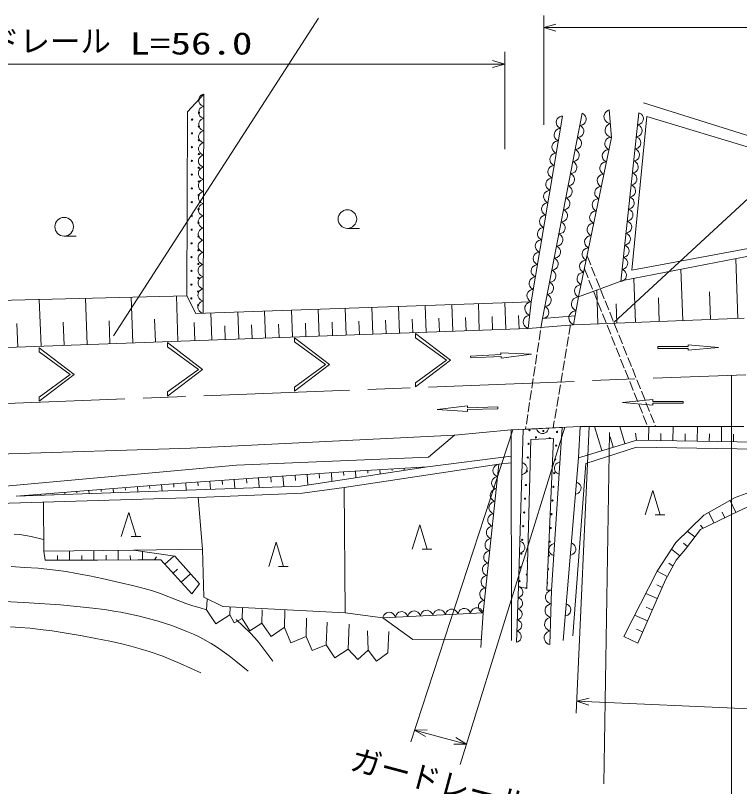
# Model space of a CAD drawing. Units: millimetres, scale not verified. Extents: x -64763 to 575237, y -104041 to 255959.
# Drawn here: x 286108 to 345677, y 137954 to 201379 of the extents above; entities that cross this region are included whole.
import ezdxf
from ezdxf.enums import TextEntityAlignment as Align

# ---------------------------------------------------------------- set-up
doc = ezdxf.new("R2010")
doc.units = ezdxf.units.MM
doc.header["$LTSCALE"] = 1000
doc.linetypes.add('CHAIN', pattern=[18.5, 12, -1.5, 3.5, -1.5])
doc.linetypes.add('USER1', pattern=[1, 0.8, -0.2])
for name, color, linetype, lineweight in [('M-BGD', 7, 'Continuous', 13), ('M-BMK-LINE', 2, 'Continuous', 13), ('M-STR-HTXT', 7, 'Continuous', 13), ('M-STR-STR1', 1, 'USER1', 13), ('M-STR-STRC', 7, 'Continuous', 13)]:
    doc.layers.add(name, color=color, linetype=linetype, lineweight=lineweight)
doc.styles.add('ＭＳ ゴシック', font='')
doc.styles.get('ＭＳ ゴシック').set_extended_font_data('MS Gothic')

# ---------------------------------------------------------------- blocks, each defined once
blk = doc.blocks.new('BUHIN2')
at = {"color": 7, "linetype": 'Continuous', "lineweight": 13}
blk.add_lwpolyline([(0, 500), (115, 460), (212, 400), (322, 305), (382, 195), (418, 78), (418, -78), (382, -195), (322, -305), (212, -402), (115, -462), (0, -500)], dxfattribs=at)
blk = doc.blocks.new('BUHIN3')
at = {"color": 7, "linetype": 'Continuous', "lineweight": 13}
blk.add_lwpolyline([(0, -500), (115, -462.5), (212.5, -402.5), (322.5, -305), (382.5, -195), (420, -77.5), (420, 77.5), (382.5, 195), (322.5, 305), (212.5, 402.5), (115, 460), (0, 500)], dxfattribs=at)
blk = doc.blocks.new('BUHIN6')
at = {"color": 7, "linetype": 'Continuous', "lineweight": 13}
blk.add_lwpolyline([(0, -2000), (2000, 0), (0, 2000)], dxfattribs=at)
blk = doc.blocks.new('BUHIN10')
at = {"color": 7, "linetype": 'Continuous', "lineweight": 13}
blk.add_line((195, -995), (995, -995), dxfattribs=at)
blk.add_lwpolyline([(-610, -995), (0, 1000), (610, -995)], dxfattribs=at)
blk = doc.blocks.new('BUHIN11')
at = {"color": 7, "linetype": 'Continuous', "lineweight": 13}
blk.add_line((0, -765), (995, -765), dxfattribs=at)
blk.add_circle((0, 0), 765, dxfattribs=at)
blk = doc.blocks.new('BUHIN13')
at = {"color": 7, "linetype": 'Continuous', "lineweight": 13}
blk.add_lwpolyline([(-288, -1000), (0, 0), (285, -1000)], dxfattribs=at)

msp = doc.modelspace()

# ---------------------------------------------------------------- linework, layer by layer
at = {"layer": 'M-BGD'}
for p, q in [((300275, 193451), (301613, 194905)), ((301613, 194905), (301541, 176888)), ((375372, 182446), (337773, 194184)), ((300211, 178328), (300275, 193451)), ((334961, 193618), (335132, 191352)), ((331112, 193105), (328540, 177830)), ((329458, 176454), (332729, 193330)), ((335895, 179508), (337397, 193372)), ((338057, 193073), (336800, 180414)), ((338057, 193073), (373062, 182494)), ((335132, 191352), (332435, 178224)), ((336800, 180414), (350414, 182962)), ((336061, 179570), (350275, 182319)), ((345545, 176450), (345360, 181368)), ((341012, 176280), (340854, 180496)), ((332435, 178224), (336061, 179570)), ((337126, 176134), (336991, 179749)), ((281935, 177847), (300211, 178328)), ((299480, 174588), (299345, 178305)), ((300211, 178328), (300942, 176867)), ((300942, 176867), (300211, 178328)), ((334024, 176018), (333921, 178775)), ((343278, 176365), (343193, 178649)), ((288215, 174177), (288075, 178008)), ((292008, 174315), (291870, 178108)), ((295763, 174452), (295626, 178207)), ((300942, 176867), (328540, 177830)), ((322083, 175413), (322003, 177602)), ((324268, 175493), (324188, 177678)), ((326450, 175572), (326371, 177754)), ((328540, 177830), (328278, 175639)), ((328540, 177830), (328278, 175639)), ((332026, 175943), (332435, 178224)), ((332435, 178224), (332026, 175943)), ((335575, 176076), (335515, 177669)), ((339069, 176207), (338996, 178165)), ((304473, 174770), (304392, 176987)), ((306686, 174851), (306606, 177065)), ((308896, 174932), (308816, 177142)), ((311103, 175012), (311022, 177219)), ((313306, 175093), (313225, 177296)), ((315505, 175173), (315425, 177372)), ((317701, 175253), (317621, 177449)), ((319894, 175333), (319814, 177525)), ((297622, 174520), (297553, 176388)), ((301541, 176888), (300942, 176867)), ((302256, 174689), (302175, 176910)), ((318797, 175293), (318757, 176390)), ((320988, 175373), (320948, 176468)), ((323175, 175453), (323135, 176546)), ((325359, 175532), (325319, 176624)), ((327541, 175612), (327502, 176704)), ((329458, 176454), (332157, 176678)), ((346063, 176470), (332026, 175943)), ((286300, 174107), (286229, 176033)), ((290112, 174246), (290042, 176152)), ((293886, 174384), (293817, 176271)), ((300868, 174639), (300814, 176123)), ((303364, 174730), (303324, 175839)), ((305580, 174811), (305539, 175918)), ((307791, 174891), (307751, 175997)), ((310000, 174972), (309959, 176076)), ((312204, 175052), (312164, 176155)), ((314405, 175133), (314365, 176233)), ((316603, 175213), (316563, 176312)), ((328278, 175639), (332026, 175943)), ((328278, 175639), (276435, 173747)), ((319029, 175215), (319029, 174871)), ((321902, 173016), (319029, 175215)), ((298621, 174466), (298621, 174123)), ((301494, 172267), (298621, 174466)), ((309074, 174866), (309074, 174522)), ((311947, 172666), (309074, 174866)), ((309074, 174522), (311609, 172666)), ((319029, 174871), (321564, 173016)), ((288067, 174042), (288067, 173699)), ((290940, 171843), (288067, 174042)), ((298621, 174123), (301156, 172267)), ((338956, 173994), (338956, 174144)), ((338956, 174144), (341456, 174144)), ((341456, 173994), (338956, 173994)), ((341456, 174144), (341456, 174294)), ((341456, 174294), (343956, 174069)), ((343956, 174069), (341456, 173844)), ((341456, 173844), (341456, 173994)), ((288067, 173699), (290602, 171843)), ((323553, 173355), (326050, 173480)), ((323560, 173205), (323553, 173355)), ((326057, 173330), (323560, 173205)), ((326050, 173480), (326042, 173630)), ((326042, 173630), (328550, 173530)), ((326065, 173180), (326057, 173330)), ((328550, 173530), (326065, 173180)), ((309074, 170811), (311609, 172666)), ((309074, 170469), (311947, 172666)), ((319029, 171160), (321564, 173016)), ((319029, 170818), (321902, 173016)), ((298621, 170412), (301156, 172267)), ((298621, 170069), (301494, 172267)), ((288067, 169987), (290602, 171843)), ((288067, 169645), (290940, 171843)), ((309074, 170811), (309074, 170469)), ((319029, 171160), (319029, 170818)), ((288067, 169987), (288067, 169645)), ((298621, 170412), (298621, 170069)), ((336040, 169551), (338540, 169776)), ((338540, 169326), (336040, 169551)), ((338540, 169776), (338540, 169626)), ((338540, 169626), (341040, 169626)), ((341040, 169476), (338540, 169476)), ((338540, 169476), (338540, 169326)), ((341040, 169626), (341040, 169476)), ((320792, 168980), (323286, 169266)), ((323297, 168816), (320792, 168980)), ((323286, 169266), (323290, 169116)), ((323290, 169116), (325789, 169177)), ((325793, 169027), (323294, 168966)), ((323294, 168966), (323297, 168816)), ((325789, 169177), (325793, 169027)), ((326875, 167285), (332573, 167570)), ((327867, 167335), (331084, 167495)), ((331084, 167495), (330194, 154110)), ((332420, 165001), (332573, 167570)), ((332573, 167570), (346028, 167570)), ((334334, 165583), (333730, 167570)), ((336241, 166163), (335813, 167570)), ((338189, 166440), (338210, 167570)), ((340195, 166402), (340217, 167570)), ((342186, 166365), (342209, 167570)), ((344178, 166327), (344201, 167570)), ((300499, 165795), (322232, 166869)), ((320100, 165034), (322232, 166869)), ((322232, 166869), (326875, 167285)), ((326875, 167285), (326911, 149980)), ((327489, 154406), (327867, 167335)), ((337194, 166453), (337103, 167011)), ((339192, 166421), (339203, 166995)), ((341191, 166383), (341202, 166977)), ((343182, 166346), (343193, 166958)), ((345174, 166308), (345185, 166937)), ((328503, 166495), (328165, 154237)), ((330363, 166579), (328503, 166495)), ((329813, 154110), (330363, 166579)), ((337212, 166458), (332420, 165001)), ((335287, 165873), (335029, 166721)), ((365732, 165921), (337212, 166458)), ((257024, 164405), (300499, 165795)), ((337189, 165866), (333041, 164519)), ((365044, 165382), (337189, 165866)), ((304288, 164391), (320100, 165034)), ((320005, 164260), (326879, 165123)), ((331154, 149979), (332420, 165001)), ((276440, 161868), (304288, 164391)), ((325882, 164466), (313150, 162541)), ((325882, 164466), (324572, 152250)), ((325882, 164466), (326881, 164586)), ((333041, 164519), (331948, 150350)), ((299758, 162907), (313100, 163840)), ((320005, 164260), (309555, 162674)), ((311104, 163701), (311131, 163309)), ((312097, 163770), (312146, 163067)), ((313090, 163840), (313111, 163528)), ((313100, 163840), (320005, 164260)), ((314083, 163900), (314116, 163366)), ((315084, 163961), (315098, 163739)), ((316085, 164022), (316106, 163668)), ((317079, 164082), (317087, 163950)), ((318073, 164143), (318083, 163969)), ((319071, 164203), (319073, 164161)), ((302107, 163072), (302153, 162404)), ((303108, 163142), (303133, 162791)), ((304110, 163212), (304161, 162477)), ((305111, 163282), (305137, 162898)), ((306111, 163352), (306167, 162550)), ((307113, 163422), (307142, 163004)), ((308114, 163492), (308175, 162624)), ((309113, 163561), (309143, 163129)), ((310111, 163631), (310171, 162768)), ((286182, 161834), (299758, 162907)), ((309555, 162674), (286182, 161834)), ((293151, 162385), (293164, 162231)), ((294151, 162464), (294179, 162113)), ((295145, 162543), (295160, 162346)), ((296138, 162621), (296172, 162185)), ((297134, 162700), (297153, 162461)), ((298131, 162779), (298172, 162258)), ((299126, 162857), (299147, 162576)), ((300121, 162933), (300163, 162331)), ((301114, 163002), (301136, 162685)), ((313150, 162541), (309724, 162076)), ((313228, 152233), (313150, 162541)), ((345326, 161718), (347693, 162606)), ((301137, 161741), (283142, 161203)), ((288176, 161992), (288184, 161894)), ((289169, 162070), (289175, 162000)), ((290163, 162149), (290177, 161967)), ((291157, 162228), (291166, 162115)), ((292151, 162306), (292172, 162039)), ((309724, 162076), (301137, 161741)), ((301137, 161741), (301502, 157482)), ((348285, 161888), (345537, 160577)), ((288432, 157323), (288415, 161361)), ((342748, 160281), (345326, 161718)), ((345381, 160502), (344909, 161486)), ((345537, 160577), (342452, 159098)), ((343570, 159634), (343152, 160507)), ((344475, 160068), (344253, 160532)), ((340423, 158041), (342748, 160281)), ((342665, 159200), (342464, 159466)), ((342452, 159098), (341226, 157492)), ((341986, 158488), (341373, 158957)), ((338901, 155674), (340423, 158041)), ((341383, 157697), (341051, 157960)), ((288432, 157323), (295829, 157407)), ((288559, 156562), (288432, 157323)), ((290559, 156562), (290559, 157347)), ((292561, 156562), (292561, 157370)), ((294561, 156583), (294551, 157392)), ((301502, 157482), (295829, 157407)), ((295829, 157407), (299211, 156900)), ((296564, 156604), (296564, 157297)), ((301609, 153520), (301502, 157482)), ((340760, 156922), (340067, 157488)), ((341226, 157492), (340465, 156562)), ((289558, 156562), (289558, 156960)), ((291560, 156562), (291560, 156960)), ((293561, 156571), (293559, 156976)), ((295562, 156596), (295560, 156970)), ((297560, 156604), (297704, 156854)), ((298397, 156244), (299131, 156912)), ((299211, 156900), (301240, 154617)), ((292871, 156562), (288559, 156562)), ((296168, 156604), (292871, 156562)), ((298070, 156604), (296168, 156604)), ((300606, 153814), (298070, 156604)), ((340465, 156562), (339577, 154956)), ((340207, 156095), (339846, 156339)), ((299073, 155501), (299445, 155839)), ((299749, 154757), (300505, 155444)), ((336154, 150306), (338901, 155674)), ((339724, 155222), (338902, 155676)), ((339577, 154956), (337295, 149756)), ((301240, 154617), (300606, 153814)), ((327320, 149841), (327489, 154406)), ((328165, 154237), (327489, 154406)), ((339300, 154323), (338864, 154537)), ((303171, 152752), (301609, 153520)), ((330194, 154110), (329813, 154110)), ((330194, 154110), (330067, 149630)), ((338900, 153412), (337955, 153826)), ((301835, 152501), (301884, 153349)), ((313228, 152233), (303171, 152752)), ((303748, 152090), (303773, 152744)), ((304765, 151775), (304790, 152622)), ((306388, 151387), (306412, 152501)), ((308229, 151048), (308277, 152501)), ((316330, 151828), (313228, 152233)), ((324572, 152250), (316330, 151828)), ((324572, 152250), (324387, 149384)), ((338499, 152500), (338000, 152719)), ((310021, 150298), (310045, 151799)), ((318789, 150052), (316330, 151828)), ((338099, 151588), (337046, 152050)), ((311667, 149620), (311740, 151484)), ((313484, 149256), (313556, 151315)), ((315130, 149184), (315082, 150758)), ((316729, 148966), (316826, 150709)), ((337699, 150676), (337199, 150895)), ((324432, 150088), (318789, 150052)), ((337295, 149756), (336154, 150306))]:
    msp.add_line(p, q, dxfattribs=at)
at = {"layer": 'M-BGD', "linetype": 'USER1'}
for p, q in [((333130, 181609), (338768, 167570)), ((332911, 180544), (338122, 167570))]:
    msp.add_line(p, q, dxfattribs=at)
at = {"layer": 'M-BGD'}
for points in [[(286008, 158722), (286464, 158680), (286473, 158679), (286936, 158611), (287396, 158522), (288428, 158282)], [(285756, 156045), (286866, 155985), (287983, 155904), (289413, 155758), (290272, 155632), (291139, 155485), (292198, 155281), (293255, 155057), (294767, 154713), (295742, 154485), (296711, 154238), (297296, 154070), (297885, 153879), (298110, 153799), (300122, 153015), (300710, 152822), (301305, 152648), (301835, 152501)], [(285179, 153189), (286803, 153090), (289825, 152902), (291157, 152775), (292487, 152628), (293427, 152505), (294376, 152361), (294790, 152291), (295554, 152141), (296314, 151970), (297041, 151787), (297763, 151585), (298982, 151192), (299604, 150965), (300218, 150720), (300749, 150487), (301281, 150232), (302197, 149727), (302661, 149435), (303114, 149125), (303678, 148711), (304231, 148280), (305250, 147448)], [(304275, 151683), (304846, 151152), (305408, 150601), (305790, 150194), (306133, 149793), (306468, 149370), (307279, 148262)], [(285712, 151086), (286471, 151043), (287308, 150972), (288143, 150882), (289125, 150754), (290105, 150606), (291597, 150351), (292731, 150139), (293871, 149905), (294741, 149709), (295615, 149490), (296356, 149285), (297101, 149058), (298232, 148667), (298947, 148387), (299665, 148084), (301368, 147313)]]:
    msp.add_lwpolyline(points, dxfattribs=at)
for centre in [(300639, 192812), (301207, 193375), (301203, 192244), (300635, 191680), (301198, 191112), (300630, 190549), (301194, 189981), (300626, 189418), (301189, 188850), (300621, 188286), (301185, 187718), (300617, 187155), (301180, 186587), (300612, 186024), (301175, 185456), (300607, 184892), (301171, 184324), (300603, 183761), (300598, 182630), (301166, 183193), (301162, 182062), (300594, 181498), (301157, 180930), (300589, 180367), (301153, 179799), (300585, 179235), (301148, 178668), (300580, 178104), (301144, 177536), (328401, 167273), (329530, 167198), (330659, 167123), (328326, 166144), (328928, 166671), (330584, 165994), (328251, 165015), (330508, 164865), (328176, 163886), (330433, 163736), (328100, 162757), (330358, 162607), (328025, 161629), (330283, 161478), (327950, 160500), (330208, 160350), (327875, 159371), (330133, 159221), (327800, 158242), (330058, 158092), (327725, 157113), (327650, 155984), (327575, 154855)]:
    msp.add_circle(centre, 50, dxfattribs=at)
for centre, start, end in [((301212, 194507), 258.01625, 16.69029), ((330057, 166596), 325.12322, 220.08095), ((329983, 156963), 206.82689, 148.12639), ((328252, 156511), 117.33616, 239.50362), ((328177, 155382), 65.13521, 291.70458), ((329908, 155834), 246.06027, 108.893), ((328102, 154253), 345.30754, 166.62192), ((329833, 154705), 275.60286, 79.35041)]:
    msp.add_arc(centre, 50, start, end, dxfattribs=at)
at = {"layer": 'M-BMK-LINE', "linetype": 'CHAIN'}
msp.add_line((264627, 168654), (346187, 171832), dxfattribs=at)
at = {"layer": 'M-BMK-LINE'}
msp.add_line((345013, 171786), (345013, 123328), dxfattribs=at)
at = {"layer": 'M-STR-HTXT'}
for p, q in [((329568, 192379), (329568, 201379)), ((329568, 200379), (397017, 200379)), ((326359, 190379), (326359, 198379)), ((271430, 197379), (326359, 197379)), ((335329, 176133), (353588, 192972)), ((331296, 167506), (322696, 139770)), ((333292, 167570), (332242, 143990)), ((327029, 167293), (318634, 141646)), ((332286, 144989), (376531, 143020)), ((318945, 142596), (323217, 141452))]:
    msp.add_line(p, q, dxfattribs=at)
at = {"layer": 'M-STR-STR1'}
for p, q in [((329458, 176454), (328073, 167345)), ((331767, 175922), (330340, 167458))]:
    msp.add_line(p, q, dxfattribs=at)
at = {"layer": 'M-STR-STRC'}
for p, q in [((294180, 175014), (311049, 201142)), ((334986, 167070), (334505, 138177))]:
    msp.add_line(p, q, dxfattribs=at)

# ---------------------------------------------------------------- block references
at = {"layer": 'M-BGD'}
for name, p, xscale, yscale, rotation in [('BUHIN3', (301611, 194404), 1.000961, 1.000961, 179.76968), ('BUHIN3', (301607, 193404), 1.000961, 1.000961, 179.76968), ('BUHIN3', (335003, 193051), 1.136317, 1.136317, 184.31603), ('BUHIN3', (301603, 192403), 1.000961, 1.000961, 179.76968), ('BUHIN3', (331027, 192596), 1.032668, 1.032668, 170.44009), ('BUHIN3', (332633, 192833), 1.011186, 1.011186, 349.03144), ('BUHIN3', (337343, 192876), 0.9960705, 0.9960705, 353.81599), ('BUHIN3', (332441, 191841), 1.011186, 1.011186, 349.03144), ('BUHIN3', (335089, 191918), 1.136317, 1.136317, 184.31603), ('BUHIN3', (337236, 191886), 0.9960705, 0.9960705, 353.81599), ('BUHIN3', (301599, 191402), 1.000961, 1.000961, 179.76968), ('BUHIN3', (330855, 191577), 1.032668, 1.032668, 170.44009), ('BUHIN3', (330684, 190559), 1.032668, 1.032668, 170.44009), ('BUHIN3', (332248, 190848), 1.011186, 1.011186, 349.03144), ('BUHIN3', (335028, 190847), 1.0309, 1.0309, 168.39183), ('BUHIN3', (337129, 190896), 0.9960705, 0.9960705, 353.81599), ('BUHIN3', (301595, 190401), 1.000961, 1.000961, 179.76968), ('BUHIN3', (332056, 189855), 1.011186, 1.011186, 349.03144), ('BUHIN3', (334820, 189837), 1.0309, 1.0309, 168.39183), ('BUHIN3', (337022, 189906), 0.9960705, 0.9960705, 353.81599), ('BUHIN3', (301591, 189400), 1.000961, 1.000961, 179.76968), ('BUHIN3', (330512, 189541), 1.032668, 1.032668, 170.44009), ('BUHIN3', (330341, 188522), 1.032668, 1.032668, 170.44009), ('BUHIN3', (331863, 188863), 1.011186, 1.011186, 349.03144), ('BUHIN3', (334613, 188827), 1.0309, 1.0309, 168.39183), ('BUHIN3', (336914, 188915), 0.9960705, 0.9960705, 353.81599), ('BUHIN3', (301587, 188399), 1.000961, 1.000961, 179.76968), ('BUHIN3', (334406, 187817), 1.0309, 1.0309, 168.39183), ('BUHIN3', (336807, 187925), 0.9960705, 0.9960705, 353.81599), ('BUHIN3', (301583, 187398), 1.000961, 1.000961, 179.76968), ('BUHIN3', (330169, 187504), 1.032668, 1.032668, 170.44009), ('BUHIN3', (331671, 187870), 1.011186, 1.011186, 349.03144), ('BUHIN3', (331479, 186877), 1.011186, 1.011186, 349.03144), ('BUHIN3', (334198, 186808), 1.0309, 1.0309, 168.39183), ('BUHIN3', (336700, 186935), 0.9960705, 0.9960705, 353.81599), ('BUHIN3', (301579, 186397), 1.000961, 1.000961, 179.76968), ('BUHIN3', (329998, 186486), 1.032668, 1.032668, 170.44009), ('BUHIN3', (301575, 185396), 1.000961, 1.000961, 179.76968), ('BUHIN3', (329826, 185467), 1.032668, 1.032668, 170.44009), ('BUHIN3', (331286, 185884), 1.011186, 1.011186, 349.03144), ('BUHIN3', (333991, 185798), 1.0309, 1.0309, 168.39183), ('BUHIN3', (336592, 185945), 0.9960705, 0.9960705, 353.81599), ('BUHIN3', (331094, 184892), 1.011186, 1.011186, 349.03144), ('BUHIN3', (333783, 184788), 1.0309, 1.0309, 168.39183), ('BUHIN3', (336485, 184954), 0.9960705, 0.9960705, 353.81599), ('BUHIN3', (301571, 184395), 1.000961, 1.000961, 179.76968), ('BUHIN3', (329655, 184449), 1.032668, 1.032668, 170.44009), ('BUHIN3', (329483, 183431), 1.032668, 1.032668, 170.44009), ('BUHIN3', (330901, 183899), 1.011186, 1.011186, 349.03144), ('BUHIN3', (333576, 183778), 1.0309, 1.0309, 168.39183), ('BUHIN3', (336378, 183964), 0.9960705, 0.9960705, 353.81599), ('BUHIN3', (301567, 183394), 1.000961, 1.000961, 179.76968), ('BUHIN3', (330709, 182906), 1.011186, 1.011186, 349.03144), ('BUHIN3', (333368, 182768), 1.0309, 1.0309, 168.39183), ('BUHIN3', (336271, 182974), 0.9960705, 0.9960705, 353.81599), ('BUHIN3', (301563, 182393), 1.000961, 1.000961, 179.76968), ('BUHIN3', (329312, 182412), 1.032668, 1.032668, 170.44009), ('BUHIN3', (330517, 181914), 1.011186, 1.011186, 349.03144), ('BUHIN3', (333161, 181759), 1.0309, 1.0309, 168.39183), ('BUHIN3', (336163, 181983), 0.9960705, 0.9960705, 353.81599), ('BUHIN3', (301559, 181392), 1.000961, 1.000961, 179.76968), ('BUHIN3', (329140, 181394), 1.032668, 1.032668, 170.44009), ('BUHIN3', (330324, 180921), 1.011186, 1.011186, 349.03144), ('BUHIN3', (336056, 180993), 0.9960705, 0.9960705, 353.81599), ('BUHIN3', (301555, 180391), 1.000961, 1.000961, 179.76968), ('BUHIN3', (328969, 180376), 1.032668, 1.032668, 170.44009), ('BUHIN3', (332954, 180749), 1.0309, 1.0309, 168.39183), ('BUHIN3', (330132, 179928), 1.011186, 1.011186, 349.03144), ('BUHIN3', (332746, 179739), 1.0309, 1.0309, 168.39183), ('BUHIN3', (335949, 180003), 0.9960705, 0.9960705, 353.81599), ('BUHIN3', (301551, 179390), 1.000961, 1.000961, 179.76968), ('BUHIN3', (328797, 179357), 1.032668, 1.032668, 170.44009), ('BUHIN3', (301547, 178389), 1.000961, 1.000961, 179.76968), ('BUHIN3', (328626, 178339), 1.032668, 1.032668, 170.44009), ('BUHIN3', (329939, 178935), 1.011186, 1.011186, 349.03144), ('BUHIN3', (332539, 178729), 1.0309, 1.0309, 168.39183), ('BUHIN3', (329747, 177943), 1.011186, 1.011186, 349.03144), ('BUHIN3', (332333, 177654), 1.158792, 1.158792, 169.82449), ('BUHIN3', (301543, 177388), 1.000961, 1.000961, 179.76968), ('BUHIN3', (328474, 177282), 1.103341, 1.103341, 173.1791), ('BUHIN3', (329555, 176950), 1.011186, 1.011186, 349.03144), ('BUHIN3', (332128, 176513), 1.158792, 1.158792, 169.82449), ('BUHIN3', (328343, 176187), 1.103341, 1.103341, 173.1791), ('BUHIN3', (325828, 163957), 1.023807, 1.023807, 173.8775), ('BUHIN3', (325719, 162939), 1.023807, 1.023807, 173.8775), ('BUHIN3', (325609, 161921), 1.023807, 1.023807, 173.8775), ('BUHIN3', (325500, 160903), 1.023807, 1.023807, 173.8775), ('BUHIN3', (325391, 159885), 1.023807, 1.023807, 173.8775), ('BUHIN3', (325282, 158867), 1.023807, 1.023807, 173.8775), ('BUHIN3', (325173, 157849), 1.023807, 1.023807, 173.8775), ('BUHIN3', (325063, 156831), 1.023807, 1.023807, 173.8775), ('BUHIN3', (324954, 155813), 1.023807, 1.023807, 173.8775), ('BUHIN3', (324845, 154795), 1.023807, 1.023807, 173.8775), ('BUHIN3', (324736, 153777), 1.023807, 1.023807, 173.8775), ('BUHIN3', (327472, 153950), 0.9136263, 0.9136263, 357.8789), ('BUHIN3', (327438, 153037), 0.9136263, 0.9136263, 357.8789), ('BUHIN3', (330178, 153550), 1.120565, 1.120565, 178.37885), ('BUHIN3', (324627, 152759), 1.023807, 1.023807, 173.8775), ('BUHIN3', (330146, 152430), 1.120565, 1.120565, 178.37885), ('BUHIN6', (302792, 152296), 0.4892369, 0.4892369, 257.85572), ('BUHIN3', (316845, 151854), 1.031649, 1.031649, 92.93567), ('BUHIN3', (317875, 151907), 1.031649, 1.031649, 92.93567), ('BUHIN3', (318905, 151960), 1.031649, 1.031649, 92.93567), ('BUHIN3', (319936, 152013), 1.031649, 1.031649, 92.93567), ('BUHIN3', (320966, 152065), 1.031649, 1.031649, 92.93567), ('BUHIN3', (321996, 152118), 1.031649, 1.031649, 92.93567), ('BUHIN3', (323027, 152171), 1.031649, 1.031649, 92.93567), ('BUHIN3', (324057, 152224), 1.031649, 1.031649, 92.93567), ('BUHIN3', (327404, 152124), 0.9136263, 0.9136263, 357.8789), ('BUHIN6', (304257, 151932), 0.2661819, 0.2661819, 252.80146), ('BUHIN6', (305577, 151581), 0.4170429, 0.4170429, 256.56897), ('BUHIN3', (327370, 151211), 0.9136263, 0.9136263, 357.8789), ('BUHIN3', (330115, 151310), 1.120565, 1.120565, 178.37885), ('BUHIN6', (307308, 151218), 0.4678671, 0.4678671, 259.56252), ('BUHIN6', (309125, 150673), 0.4857405, 0.4857405, 247.27027), ('BUHIN3', (327336, 150298), 0.9136263, 0.9136263, 357.8789), ('BUHIN3', (330083, 150190), 1.120565, 1.120565, 178.37885), ('BUHIN6', (310844, 149959), 0.4452264, 0.4452264, 247.61986), ('BUHIN6', (312576, 149438), 0.4630635, 0.4630635, 258.69007), ('BUHIN6', (314307, 149220), 0.4120916, 0.4120916, 267.47388), ('BUHIN6', (315930, 149075), 0.4032806, 0.4032806, 262.23483)]:
    msp.add_blockref(name, p, dxfattribs=dict(at, xscale=xscale, yscale=yscale, rotation=rotation))
for name, p in [('BUHIN11', (313417, 184630)), ('BUHIN11', (290117, 183996)), ('BUHIN10', (338529, 161306)), ('BUHIN10', (295427, 159507)), ('BUHIN10', (319361, 158477)), ('BUHIN10', (307553, 157050))]:
    msp.add_blockref(name, p, dxfattribs=at)
for p, rotation in [((329476, 167415), 272.86223), ((327773, 164102), 358.32267), ((330862, 164149), 176.19401), ((332209, 162498), 355.18072), ((327583, 157638), 358.32267), ((330416, 157456), 176.19401), ((331787, 157490), 355.18072), ((331365, 152483), 355.18072)]:
    msp.add_blockref('BUHIN2', p, dxfattribs=dict(at, rotation=rotation))
at = {"layer": 'M-STR-HTXT'}
for p, rotation in [((329568, 200379), 90), ((326359, 197379), 270), ((332286, 144989), 87.45116), ((318945, 142596), 75.01244), ((323217, 141452), 255.01244)]:
    msp.add_blockref('BUHIN13', p, dxfattribs=dict(at, rotation=rotation))

# ---------------------------------------------------------------- texts
at = {"layer": 'M-STR-HTXT', "style": 'ＭＳ ゴシック'}
msp.add_text('ガードレール', height=1833, dxfattribs=at).set_placement((278953, 197797), align=Align.BOTTOM_LEFT)
at = {"layer": 'M-STR-HTXT', "style": 'ＭＳ ゴシック', "width": 1.35}
msp.add_text('L=56.0', height=1833, dxfattribs=at).set_placement((295501, 197612), align=Align.BOTTOM_LEFT)
at = {"layer": 'M-STR-HTXT', "style": 'ＭＳ ゴシック'}
msp.add_text('ガードレール', height=1833, rotation=345.1, dxfattribs=at).set_placement((313393, 138859), align=Align.BOTTOM_LEFT)

doc.saveas('drawing.dxf')
